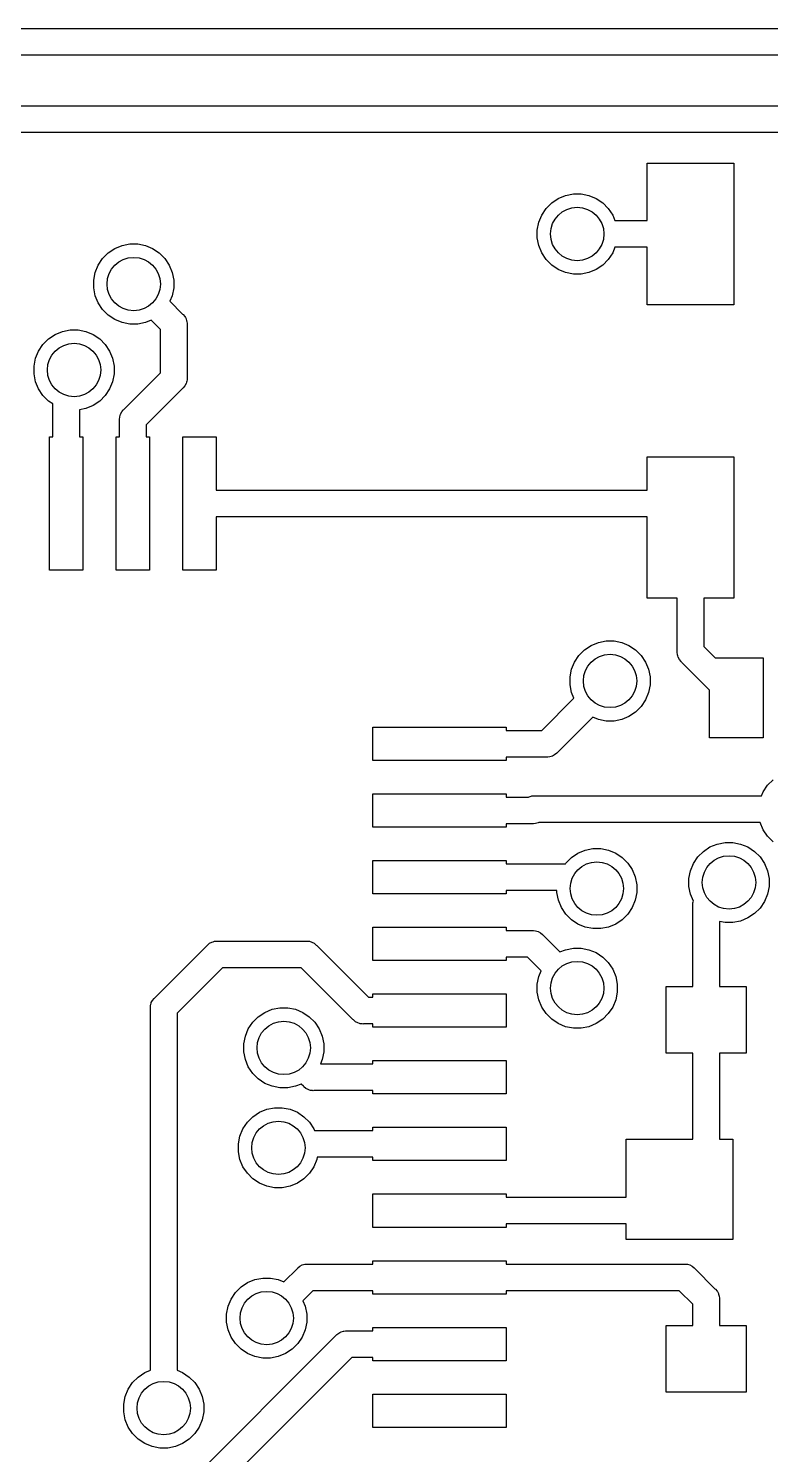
# Model space of a CAD drawing. Extents: x 71 to 174, y -171 to -82.
# Drawn here: x 135.21 to 140.77, y -106.65 to -95.97 of the extents above; entities that cross this region are included whole.
import ezdxf

# ---------------------------------------------------------------- set-up
doc = ezdxf.new("R2010")
doc.units = 0
doc.header["$MEASUREMENT"] = 0
doc.layers.add('BLACK', color=7, linetype='CONTINUOUS')

msp = doc.modelspace()

# ---------------------------------------------------------------- linework, layer by layer
at = {"layer": 'BLACK', "linetype": 'CONTINUOUS'}
for p, q in [((135.05, -95.9657), (144.807, -95.9657)), ((144.771, -96.1657), (135.086, -96.1657)), ((134.979, -96.5457), (144.117, -96.5457)), ((144.081, -96.7457), (135.015, -96.7457)), ((139.848, -97.4057), (139.848, -96.9757)), ((139.848, -96.9757), (140.498, -96.9757)), ((140.498, -96.9757), (140.498, -98.0357)), ((139.132, -97.2727), (139.181, -97.2398)), ((139.181, -97.2398), (139.236, -97.2172)), ((139.236, -97.2172), (139.294, -97.2057)), ((139.294, -97.2057), (139.353, -97.2057)), ((139.353, -97.2057), (139.411, -97.2172)), ((139.411, -97.2172), (139.465, -97.2398)), ((139.465, -97.2398), (139.514, -97.2727)), ((139.035, -97.4182), (139.057, -97.3636)), ((139.057, -97.3636), (139.09, -97.3144)), ((139.09, -97.3144), (139.132, -97.2727)), ((139.514, -97.2727), (139.556, -97.3144)), ((139.556, -97.3144), (139.589, -97.3636)), ((139.589, -97.3636), (139.606, -97.4057)), ((139.023, -97.4761), (139.035, -97.4182)), ((139.606, -97.4057), (139.848, -97.4057)), ((139.023, -97.5352), (139.023, -97.4761)), ((139.035, -97.5932), (139.023, -97.5352)), ((135.765, -97.6894), (135.807, -97.6477)), ((135.807, -97.6477), (135.856, -97.6148)), ((135.856, -97.6148), (135.911, -97.5922)), ((135.911, -97.5922), (135.969, -97.5807)), ((135.969, -97.5807), (136.028, -97.5807)), ((136.028, -97.5807), (136.086, -97.5922)), ((136.086, -97.5922), (136.14, -97.6148)), ((136.14, -97.6148), (136.189, -97.6477)), ((136.189, -97.6477), (136.231, -97.6894)), ((139.057, -97.6478), (139.035, -97.5932)), ((139.09, -97.6969), (139.057, -97.6478)), ((139.589, -97.6478), (139.556, -97.6969)), ((139.606, -97.6057), (139.589, -97.6478)), ((139.848, -97.6057), (139.606, -97.6057)), ((139.848, -98.0357), (139.848, -97.6057)), ((135.698, -97.8511), (135.71, -97.7932)), ((135.71, -97.7932), (135.732, -97.7386)), ((135.732, -97.7386), (135.765, -97.6894)), ((136.231, -97.6894), (136.264, -97.7386)), ((136.264, -97.7386), (136.287, -97.7932)), ((136.287, -97.7932), (136.298, -97.8511)), ((139.132, -97.7387), (139.09, -97.6969)), ((139.181, -97.7715), (139.132, -97.7387)), ((139.236, -97.7942), (139.181, -97.7715)), ((139.465, -97.7715), (139.411, -97.7942)), ((139.514, -97.7387), (139.465, -97.7715)), ((139.556, -97.6969), (139.514, -97.7387)), ((135.698, -97.9102), (135.698, -97.8511)), ((136.298, -97.8511), (136.298, -97.9102)), ((139.294, -97.8057), (139.236, -97.7942)), ((139.353, -97.8057), (139.294, -97.8057)), ((139.411, -97.7942), (139.353, -97.8057)), ((135.71, -97.9682), (135.698, -97.9102)), ((135.732, -98.0228), (135.71, -97.9682)), ((136.287, -97.9682), (136.269, -98.0103)), ((136.298, -97.9102), (136.287, -97.9682)), ((135.765, -98.0719), (135.732, -98.0228)), ((135.807, -98.1137), (135.765, -98.0719)), ((135.856, -98.1465), (135.807, -98.1137)), ((136.269, -98.0103), (136.365, -98.1065)), ((136.365, -98.1065), (136.369, -98.1096)), ((136.369, -98.1096), (136.382, -98.1249)), ((140.498, -98.0357), (139.848, -98.0357)), ((135.911, -98.1692), (135.856, -98.1465)), ((135.969, -98.1807), (135.911, -98.1692)), ((136.028, -98.1807), (135.969, -98.1807)), ((136.086, -98.1692), (136.028, -98.1807)), ((136.128, -98.1517), (136.086, -98.1692)), ((136.198, -98.2221), (136.128, -98.1517)), ((136.382, -98.1249), (136.386, -98.1321)), ((136.386, -98.1321), (136.391, -98.1422)), ((136.391, -98.1422), (136.395, -98.1571)), ((136.395, -98.1571), (136.397, -98.1611)), ((136.397, -98.1611), (136.398, -98.1758)), ((136.398, -98.1758), (136.398, -98.1758)), ((136.398, -98.1758), (136.399, -98.1807)), ((136.399, -98.1807), (136.398, -98.1856)), ((136.398, -98.1856), (136.398, -98.584)), ((135.318, -98.3338), (135.36, -98.2921)), ((135.36, -98.2921), (135.409, -98.2592)), ((135.409, -98.2592), (135.464, -98.2366)), ((135.464, -98.2366), (135.522, -98.2251)), ((135.522, -98.2251), (135.581, -98.2251)), ((135.581, -98.2251), (135.639, -98.2366)), ((135.639, -98.2366), (135.693, -98.2592)), ((135.693, -98.2592), (135.743, -98.2921)), ((135.743, -98.2921), (135.784, -98.3338)), ((136.198, -98.5475), (136.198, -98.2221)), ((135.263, -98.4376), (135.285, -98.383)), ((135.285, -98.383), (135.318, -98.3338)), ((135.784, -98.3338), (135.817, -98.383)), ((135.817, -98.383), (135.84, -98.4376)), ((135.251, -98.4955), (135.263, -98.4376)), ((135.251, -98.5546), (135.251, -98.4955)), ((135.84, -98.4376), (135.851, -98.4955)), ((135.851, -98.4955), (135.851, -98.5546)), ((135.263, -98.6126), (135.251, -98.5546)), ((135.285, -98.6672), (135.263, -98.6126)), ((135.84, -98.6126), (135.817, -98.6672)), ((135.851, -98.5546), (135.84, -98.6126)), ((135.924, -98.8216), (136.198, -98.5475)), ((136.382, -98.6447), (136.369, -98.66)), ((136.391, -98.6274), (136.382, -98.6447)), ((136.394, -98.6174), (136.391, -98.6274)), ((136.397, -98.6085), (136.394, -98.6174)), ((136.398, -98.5991), (136.397, -98.6085)), ((136.398, -98.584), (136.399, -98.5889)), ((136.399, -98.5889), (136.398, -98.5938)), ((136.398, -98.5938), (136.398, -98.5938)), ((136.398, -98.5938), (136.398, -98.5991)), ((135.318, -98.7163), (135.285, -98.6672)), ((135.36, -98.7581), (135.318, -98.7163)), ((135.784, -98.7163), (135.743, -98.7581)), ((135.817, -98.6672), (135.784, -98.7163)), ((136.365, -98.6631), (136.091, -98.9372)), ((136.369, -98.66), (136.365, -98.6631)), ((135.391, -98.779), (135.36, -98.7581)), ((135.391, -99.0263), (135.391, -98.779)), ((135.639, -98.8136), (135.591, -98.823)), ((135.591, -98.823), (135.591, -99.0263)), ((135.693, -98.7909), (135.639, -98.8136)), ((135.743, -98.7581), (135.693, -98.7909)), ((135.893, -98.8761), (135.898, -98.8573)), ((135.898, -98.8573), (135.908, -98.8399)), ((135.908, -98.8399), (135.917, -98.8285)), ((135.917, -98.8285), (135.92, -98.8247)), ((135.92, -98.8247), (135.924, -98.8216)), ((135.891, -98.8957), (135.893, -98.8761)), ((135.891, -98.9006), (135.891, -98.8957)), ((135.891, -99.0263), (135.891, -98.9006)), ((136.091, -98.9372), (136.091, -99.0263)), ((135.366, -100.026), (135.366, -99.0263)), ((135.366, -99.0263), (135.391, -99.0263)), ((135.591, -99.0263), (135.616, -99.0263)), ((135.616, -99.0263), (135.616, -100.026)), ((135.866, -100.026), (135.866, -99.0263)), ((135.866, -99.0263), (135.891, -99.0263)), ((136.091, -99.0263), (136.116, -99.0263)), ((136.116, -99.0263), (136.116, -100.026)), ((136.366, -100.026), (136.366, -99.0263)), ((136.366, -99.0263), (136.616, -99.0263)), ((136.616, -99.0263), (136.616, -99.4263)), ((139.848, -99.4263), (139.848, -99.1757)), ((139.848, -99.1757), (140.498, -99.1757)), ((140.498, -99.1757), (140.498, -100.236)), ((136.616, -99.4263), (139.848, -99.4263)), ((139.848, -99.6263), (136.616, -99.6263)), ((136.616, -99.6263), (136.616, -100.026)), ((139.848, -100.236), (139.848, -99.6263)), ((135.616, -100.026), (135.366, -100.026)), ((136.116, -100.026), (135.866, -100.026)), ((136.616, -100.026), (136.366, -100.026)), ((140.073, -100.236), (139.848, -100.236)), ((140.073, -100.635), (140.073, -100.236)), ((140.498, -100.236), (140.273, -100.236)), ((140.273, -100.236), (140.273, -100.598)), ((139.427, -100.59), (139.482, -100.567)), ((139.482, -100.567), (139.54, -100.556)), ((139.54, -100.556), (139.599, -100.556)), ((139.599, -100.556), (139.657, -100.567)), ((139.657, -100.567), (139.711, -100.59)), ((139.303, -100.714), (139.336, -100.664)), ((139.336, -100.664), (139.378, -100.623)), ((139.378, -100.623), (139.427, -100.59)), ((139.711, -100.59), (139.76, -100.623)), ((139.76, -100.623), (139.802, -100.664)), ((139.802, -100.664), (139.835, -100.714)), ((140.073, -100.64), (140.073, -100.635)), ((140.075, -100.659), (140.073, -100.64)), ((140.077, -100.667), (140.075, -100.659)), ((140.08, -100.678), (140.077, -100.667)), ((140.09, -100.696), (140.08, -100.678)), ((140.273, -100.598), (140.358, -100.683)), ((139.269, -100.826), (139.281, -100.768)), ((139.281, -100.768), (139.303, -100.714)), ((139.835, -100.714), (139.858, -100.768)), ((139.858, -100.768), (139.869, -100.826)), ((140.102, -100.711), (140.09, -100.696)), ((140.106, -100.714), (140.102, -100.711)), ((140.316, -100.924), (140.106, -100.714)), ((140.358, -100.683), (140.716, -100.683)), ((140.716, -100.683), (140.716, -101.283)), ((139.269, -100.885), (139.269, -100.826)), ((139.281, -100.943), (139.269, -100.885)), ((139.869, -100.885), (139.858, -100.943)), ((139.869, -100.826), (139.869, -100.885)), ((139.057, -101.226), (139.298, -100.985)), ((139.298, -100.985), (139.281, -100.943)), ((139.835, -100.998), (139.802, -101.047)), ((139.858, -100.943), (139.835, -100.998)), ((140.316, -101.283), (140.316, -100.924)), ((139.76, -101.089), (139.711, -101.122)), ((139.802, -101.047), (139.76, -101.089)), ((137.791, -101.451), (137.791, -101.201)), ((137.791, -101.201), (138.791, -101.201)), ((138.791, -101.201), (138.791, -101.226)), ((139.439, -101.127), (139.173, -101.394)), ((139.482, -101.144), (139.439, -101.127)), ((139.54, -101.156), (139.482, -101.144)), ((139.599, -101.156), (139.54, -101.156)), ((139.657, -101.144), (139.599, -101.156)), ((139.711, -101.122), (139.657, -101.144)), ((138.791, -101.226), (139.057, -101.226)), ((140.716, -101.283), (140.316, -101.283)), ((139.094, -101.426), (138.791, -101.426)), ((138.791, -101.426), (138.791, -101.451)), ((139.098, -101.427), (139.094, -101.426)), ((139.103, -101.426), (139.098, -101.427)), ((139.118, -101.425), (139.103, -101.426)), ((139.103, -101.426), (139.103, -101.426)), ((139.137, -101.419), (139.118, -101.425)), ((139.154, -101.41), (139.137, -101.419)), ((139.17, -101.397), (139.154, -101.41)), ((139.173, -101.394), (139.17, -101.397)), ((138.791, -101.451), (137.791, -101.451)), ((140.718, -101.687), (140.75, -101.637)), ((140.75, -101.637), (140.792, -101.596)), ((137.791, -101.951), (137.791, -101.701)), ((137.791, -101.701), (138.791, -101.701)), ((138.791, -101.701), (138.791, -101.726)), ((138.791, -101.726), (138.958, -101.726)), ((138.958, -101.726), (138.963, -101.724)), ((138.963, -101.724), (138.977, -101.719)), ((138.977, -101.719), (138.982, -101.718)), ((138.982, -101.718), (138.984, -101.718)), ((138.984, -101.718), (138.996, -101.716)), ((138.996, -101.716), (138.996, -101.716)), ((138.996, -101.716), (139.001, -101.716)), ((139.001, -101.716), (139.006, -101.716)), ((139.006, -101.716), (140.705, -101.716)), ((140.705, -101.716), (140.718, -101.687)), ((138.791, -101.951), (137.791, -101.951)), ((138.986, -101.926), (138.791, -101.926)), ((138.791, -101.926), (138.791, -101.951)), ((138.991, -101.927), (138.986, -101.926)), ((138.996, -101.926), (138.991, -101.927)), ((139.011, -101.925), (138.996, -101.926)), ((138.996, -101.926), (138.996, -101.926)), ((139.03, -101.919), (139.011, -101.925)), ((139.035, -101.916), (139.03, -101.919)), ((140.695, -101.916), (139.035, -101.916)), ((140.718, -101.971), (140.695, -101.916)), ((140.373, -102.078), (140.431, -102.066)), ((140.431, -102.066), (140.49, -102.066)), ((140.49, -102.066), (140.548, -102.078)), ((140.75, -102.02), (140.718, -101.971)), ((140.792, -102.062), (140.75, -102.02)), ((139.279, -102.179), (139.328, -102.147)), ((139.328, -102.147), (139.383, -102.124)), ((139.383, -102.124), (139.44, -102.112)), ((139.44, -102.112), (139.5, -102.112)), ((139.5, -102.112), (139.558, -102.124)), ((139.558, -102.124), (139.612, -102.147)), ((139.612, -102.147), (139.661, -102.179)), ((140.195, -102.224), (140.228, -102.175)), ((140.228, -102.175), (140.269, -102.133)), ((140.269, -102.133), (140.318, -102.1)), ((140.318, -102.1), (140.373, -102.078)), ((140.548, -102.078), (140.603, -102.1)), ((140.603, -102.1), (140.652, -102.133)), ((140.652, -102.133), (140.694, -102.175)), ((140.694, -102.175), (140.726, -102.224)), ((137.791, -102.451), (137.791, -102.201)), ((137.791, -102.201), (138.791, -102.201)), ((138.791, -102.201), (138.791, -102.226)), ((138.791, -102.226), (139.234, -102.226)), ((139.234, -102.226), (139.237, -102.221)), ((139.237, -102.221), (139.279, -102.179)), ((139.661, -102.179), (139.703, -102.221)), ((139.703, -102.221), (139.736, -102.27)), ((139.736, -102.27), (139.758, -102.325)), ((140.161, -102.337), (140.172, -102.279)), ((140.172, -102.279), (140.195, -102.224)), ((140.726, -102.224), (140.749, -102.279)), ((140.749, -102.279), (140.761, -102.337)), ((139.758, -102.325), (139.77, -102.383)), ((139.77, -102.383), (139.77, -102.442)), ((140.161, -102.396), (140.161, -102.337)), ((140.761, -102.337), (140.761, -102.396)), ((138.791, -102.451), (137.791, -102.451)), ((139.17, -102.426), (138.791, -102.426)), ((138.791, -102.426), (138.791, -102.451)), ((139.17, -102.442), (139.17, -102.426)), ((139.182, -102.5), (139.17, -102.442)), ((139.77, -102.442), (139.758, -102.5)), ((140.172, -102.454), (140.161, -102.396)), ((140.194, -102.507), (140.172, -102.454)), ((140.749, -102.454), (140.726, -102.508)), ((140.761, -102.396), (140.749, -102.454)), ((139.204, -102.555), (139.182, -102.5)), ((139.237, -102.604), (139.204, -102.555)), ((139.736, -102.555), (139.703, -102.604)), ((139.758, -102.5), (139.736, -102.555)), ((140.189, -102.538), (140.191, -102.518)), ((140.189, -102.543), (140.189, -102.538)), ((140.189, -103.146), (140.189, -102.543)), ((140.191, -102.518), (140.194, -102.507)), ((140.652, -102.599), (140.603, -102.632)), ((140.694, -102.558), (140.652, -102.599)), ((140.726, -102.508), (140.694, -102.558)), ((137.791, -102.951), (137.791, -102.701)), ((137.791, -102.701), (138.791, -102.701)), ((138.791, -102.701), (138.791, -102.726)), ((139.279, -102.645), (139.237, -102.604)), ((139.328, -102.678), (139.279, -102.645)), ((139.383, -102.701), (139.328, -102.678)), ((139.44, -102.712), (139.383, -102.701)), ((139.558, -102.701), (139.5, -102.712)), ((139.612, -102.678), (139.558, -102.701)), ((139.661, -102.645), (139.612, -102.678)), ((139.703, -102.604), (139.661, -102.645)), ((140.431, -102.666), (140.389, -102.658)), ((140.389, -102.658), (140.389, -103.146)), ((140.49, -102.666), (140.431, -102.666)), ((140.548, -102.655), (140.49, -102.666)), ((140.603, -102.632), (140.548, -102.655)), ((136.567, -102.822), (136.585, -102.813)), ((136.585, -102.813), (136.595, -102.81)), ((136.595, -102.81), (136.603, -102.807)), ((136.603, -102.807), (136.607, -102.807)), ((136.607, -102.807), (136.618, -102.806)), ((136.618, -102.806), (136.623, -102.805)), ((136.618, -102.806), (136.618, -102.806)), ((136.623, -102.805), (136.628, -102.806)), ((136.628, -102.806), (137.291, -102.806)), ((137.291, -102.806), (137.296, -102.805)), ((137.296, -102.805), (137.301, -102.806)), ((137.301, -102.806), (137.301, -102.806)), ((137.301, -102.806), (137.315, -102.807)), ((137.315, -102.807), (137.334, -102.813)), ((137.334, -102.813), (137.351, -102.822)), ((138.791, -102.726), (138.986, -102.726)), ((138.986, -102.726), (138.991, -102.726)), ((138.991, -102.726), (138.996, -102.726)), ((138.996, -102.726), (138.996, -102.726)), ((138.996, -102.726), (139.011, -102.728)), ((139.011, -102.728), (139.03, -102.733)), ((139.03, -102.733), (139.047, -102.743)), ((139.047, -102.743), (139.062, -102.755)), ((139.062, -102.755), (139.065, -102.759)), ((139.065, -102.759), (139.193, -102.887)), ((139.5, -102.712), (139.44, -102.712)), ((136.156, -103.232), (136.549, -102.838)), ((136.549, -102.838), (136.552, -102.835)), ((136.552, -102.835), (136.556, -102.832)), ((136.556, -102.832), (136.559, -102.829)), ((136.556, -102.832), (136.556, -102.832)), ((136.559, -102.829), (136.567, -102.822)), ((137.351, -102.822), (137.367, -102.835)), ((137.367, -102.835), (137.37, -102.838)), ((137.37, -102.838), (137.758, -103.226)), ((139.193, -102.887), (139.236, -102.87)), ((139.236, -102.87), (139.294, -102.858)), ((139.294, -102.858), (139.353, -102.858)), ((139.353, -102.858), (139.411, -102.87)), ((139.411, -102.87), (139.465, -102.892)), ((139.465, -102.892), (139.514, -102.925)), ((136.665, -103.006), (136.323, -103.347)), ((137.254, -103.006), (136.665, -103.006)), ((137.642, -103.394), (137.254, -103.006)), ((138.791, -102.951), (137.791, -102.951)), ((138.95, -102.926), (138.791, -102.926)), ((138.791, -102.926), (138.791, -102.951)), ((139.052, -103.029), (138.95, -102.926)), ((139.035, -103.071), (139.052, -103.029)), ((139.514, -102.925), (139.556, -102.967)), ((139.556, -102.967), (139.589, -103.016)), ((139.589, -103.016), (139.612, -103.071)), ((139.023, -103.129), (139.035, -103.071)), ((139.023, -103.188), (139.023, -103.129)), ((139.612, -103.071), (139.623, -103.129)), ((139.623, -103.129), (139.623, -103.188)), ((136.14, -103.25), (136.152, -103.235)), ((136.152, -103.235), (136.156, -103.232)), ((137.758, -103.226), (137.791, -103.226)), ((137.791, -103.226), (137.791, -103.201)), ((137.791, -103.201), (138.791, -103.201)), ((138.791, -103.201), (138.791, -103.451)), ((139.035, -103.246), (139.023, -103.188)), ((139.623, -103.188), (139.612, -103.246)), ((139.989, -103.646), (139.989, -103.146)), ((139.989, -103.146), (140.189, -103.146)), ((140.389, -103.146), (140.589, -103.146)), ((140.589, -103.146), (140.589, -103.646)), ((136.123, -103.301), (136.125, -103.286)), ((136.123, -103.306), (136.123, -103.301)), ((136.123, -103.301), (136.123, -103.301)), ((136.123, -103.311), (136.123, -103.306)), ((136.123, -106.022), (136.123, -103.311)), ((136.125, -103.286), (136.126, -103.281)), ((136.126, -103.281), (136.129, -103.27)), ((136.129, -103.27), (136.13, -103.267)), ((136.13, -103.267), (136.14, -103.25)), ((136.323, -103.347), (136.323, -106.022)), ((136.932, -103.373), (136.981, -103.34)), ((136.981, -103.34), (137.036, -103.317)), ((137.036, -103.317), (137.094, -103.306)), ((137.094, -103.306), (137.153, -103.306)), ((137.153, -103.306), (137.211, -103.317)), ((137.211, -103.317), (137.265, -103.34)), ((137.265, -103.34), (137.314, -103.373)), ((139.057, -103.3), (139.035, -103.246)), ((139.09, -103.349), (139.057, -103.3)), ((139.132, -103.391), (139.09, -103.349)), ((139.556, -103.349), (139.514, -103.391)), ((139.589, -103.3), (139.556, -103.349)), ((139.612, -103.246), (139.589, -103.3)), ((136.857, -103.464), (136.89, -103.414)), ((136.89, -103.414), (136.932, -103.373)), ((137.314, -103.373), (137.356, -103.414)), ((137.356, -103.414), (137.389, -103.464)), ((137.645, -103.397), (137.642, -103.394)), ((137.66, -103.41), (137.645, -103.397)), ((137.678, -103.419), (137.66, -103.41)), ((137.69, -103.423), (137.678, -103.419)), ((137.697, -103.425), (137.69, -103.423)), ((137.699, -103.425), (137.697, -103.425)), ((137.711, -103.426), (137.699, -103.425)), ((137.716, -103.427), (137.711, -103.426)), ((137.711, -103.426), (137.711, -103.426)), ((137.721, -103.426), (137.716, -103.427)), ((137.791, -103.426), (137.721, -103.426)), ((137.791, -103.451), (137.791, -103.426)), ((138.791, -103.451), (137.791, -103.451)), ((139.181, -103.424), (139.132, -103.391)), ((139.236, -103.447), (139.181, -103.424)), ((139.294, -103.458), (139.236, -103.447)), ((139.411, -103.447), (139.353, -103.458)), ((139.465, -103.424), (139.411, -103.447)), ((139.514, -103.391), (139.465, -103.424)), ((136.823, -103.576), (136.835, -103.518)), ((136.835, -103.518), (136.857, -103.464)), ((137.389, -103.464), (137.412, -103.518)), ((137.412, -103.518), (137.423, -103.576)), ((139.353, -103.458), (139.294, -103.458)), ((136.823, -103.635), (136.823, -103.576)), ((136.835, -103.693), (136.823, -103.635)), ((137.423, -103.635), (137.412, -103.693)), ((137.423, -103.576), (137.423, -103.635)), ((140.189, -103.646), (139.989, -103.646)), ((140.189, -104.291), (140.189, -103.646)), ((140.589, -103.646), (140.389, -103.646)), ((140.389, -103.646), (140.389, -104.291)), ((136.857, -103.748), (136.835, -103.693)), ((136.89, -103.797), (136.857, -103.748)), ((137.412, -103.693), (137.398, -103.726)), ((137.398, -103.726), (137.791, -103.726)), ((137.791, -103.726), (137.791, -103.701)), ((137.791, -103.701), (138.791, -103.701)), ((138.791, -103.701), (138.791, -103.951)), ((136.932, -103.839), (136.89, -103.797)), ((136.981, -103.872), (136.932, -103.839)), ((137.036, -103.894), (136.981, -103.872)), ((137.253, -103.877), (137.211, -103.894)), ((137.27, -103.894), (137.253, -103.877)), ((137.094, -103.906), (137.036, -103.894)), ((137.153, -103.906), (137.094, -103.906)), ((137.211, -103.894), (137.153, -103.906)), ((137.273, -103.897), (137.27, -103.894)), ((137.288, -103.91), (137.273, -103.897)), ((137.305, -103.919), (137.288, -103.91)), ((137.315, -103.922), (137.305, -103.919)), ((137.324, -103.925), (137.315, -103.922)), ((137.328, -103.925), (137.324, -103.925)), ((137.339, -103.926), (137.328, -103.925)), ((137.344, -103.927), (137.339, -103.926)), ((137.339, -103.926), (137.339, -103.926)), ((137.349, -103.926), (137.344, -103.927)), ((137.791, -103.926), (137.349, -103.926)), ((137.791, -103.951), (137.791, -103.926)), ((138.791, -103.951), (137.791, -103.951)), ((136.891, -104.122), (136.94, -104.089)), ((136.94, -104.089), (136.995, -104.066)), ((136.995, -104.066), (137.053, -104.055)), ((137.053, -104.055), (137.112, -104.055)), ((137.112, -104.055), (137.17, -104.066)), ((137.17, -104.066), (137.225, -104.089)), ((137.225, -104.089), (137.274, -104.122)), ((136.817, -104.212), (136.85, -104.163)), ((136.85, -104.163), (136.891, -104.122)), ((137.274, -104.122), (137.316, -104.163)), ((137.316, -104.163), (137.348, -104.212)), ((137.791, -104.226), (137.791, -104.201)), ((137.791, -104.201), (138.791, -104.201)), ((138.791, -104.201), (138.791, -104.451)), ((136.783, -104.325), (136.794, -104.267)), ((136.794, -104.267), (136.817, -104.212)), ((137.348, -104.212), (137.354, -104.226)), ((137.354, -104.226), (137.791, -104.226)), ((139.689, -104.726), (139.689, -104.291)), ((139.689, -104.291), (140.189, -104.291)), ((140.389, -104.291), (140.489, -104.291)), ((140.489, -104.291), (140.489, -105.041)), ((136.783, -104.384), (136.783, -104.325)), ((136.794, -104.442), (136.783, -104.384)), ((136.817, -104.497), (136.794, -104.442)), ((136.85, -104.546), (136.817, -104.497)), ((137.348, -104.497), (137.316, -104.546)), ((137.371, -104.442), (137.348, -104.497)), ((137.374, -104.426), (137.371, -104.442)), ((137.791, -104.426), (137.374, -104.426)), ((137.791, -104.451), (137.791, -104.426)), ((138.791, -104.451), (137.791, -104.451)), ((136.891, -104.588), (136.85, -104.546)), ((136.94, -104.62), (136.891, -104.588)), ((136.995, -104.643), (136.94, -104.62)), ((137.225, -104.62), (137.17, -104.643)), ((137.274, -104.588), (137.225, -104.62)), ((137.316, -104.546), (137.274, -104.588)), ((137.053, -104.655), (136.995, -104.643)), ((137.112, -104.655), (137.053, -104.655)), ((137.17, -104.643), (137.112, -104.655)), ((137.791, -104.951), (137.791, -104.701)), ((137.791, -104.701), (138.791, -104.701)), ((138.791, -104.701), (138.791, -104.726)), ((138.791, -104.726), (139.689, -104.726)), ((138.791, -104.951), (137.791, -104.951)), ((139.689, -104.926), (138.791, -104.926)), ((138.791, -104.926), (138.791, -104.951)), ((139.689, -105.041), (139.689, -104.926)), ((140.489, -105.041), (139.689, -105.041)), ((137.124, -105.36), (137.225, -105.259)), ((137.225, -105.259), (137.228, -105.255)), ((137.228, -105.255), (137.243, -105.243)), ((137.243, -105.243), (137.261, -105.233)), ((137.261, -105.233), (137.28, -105.228)), ((137.28, -105.228), (137.294, -105.226)), ((137.294, -105.226), (137.294, -105.226)), ((137.294, -105.226), (137.299, -105.226)), ((137.299, -105.226), (137.304, -105.226)), ((137.304, -105.226), (137.791, -105.226)), ((137.791, -105.226), (137.791, -105.201)), ((137.791, -105.201), (138.791, -105.201)), ((138.791, -105.201), (138.791, -105.226)), ((138.791, -105.226), (140.125, -105.226)), ((140.125, -105.226), (140.13, -105.226)), ((140.13, -105.226), (140.135, -105.226)), ((140.135, -105.226), (140.135, -105.226)), ((140.135, -105.226), (140.149, -105.228)), ((140.149, -105.228), (140.168, -105.233)), ((140.168, -105.233), (140.186, -105.243)), ((140.186, -105.243), (140.201, -105.255)), ((140.201, -105.255), (140.204, -105.259)), ((140.204, -105.259), (140.356, -105.412)), ((136.803, -105.398), (136.852, -105.365)), ((136.852, -105.365), (136.907, -105.343)), ((136.907, -105.343), (136.965, -105.331)), ((136.965, -105.331), (137.024, -105.331)), ((137.024, -105.331), (137.082, -105.343)), ((137.082, -105.343), (137.124, -105.36)), ((136.729, -105.489), (136.762, -105.44)), ((136.762, -105.44), (136.803, -105.398)), ((137.341, -105.426), (137.266, -105.501)), ((137.791, -105.426), (137.341, -105.426)), ((137.791, -105.451), (137.791, -105.426)), ((138.791, -105.451), (137.791, -105.451)), ((140.088, -105.426), (138.791, -105.426)), ((138.791, -105.426), (138.791, -105.451)), ((140.189, -105.527), (140.088, -105.426)), ((140.356, -105.412), (140.36, -105.415)), ((140.36, -105.415), (140.373, -105.43)), ((140.373, -105.43), (140.374, -105.432)), ((140.374, -105.432), (140.382, -105.447)), ((140.382, -105.447), (140.383, -105.451)), ((140.383, -105.451), (140.388, -105.466)), ((140.388, -105.466), (140.389, -105.481)), ((140.389, -105.481), (140.389, -105.481)), ((140.389, -105.481), (140.39, -105.486)), ((140.39, -105.486), (140.389, -105.491)), ((136.695, -105.601), (136.706, -105.543)), ((136.706, -105.543), (136.729, -105.489)), ((137.266, -105.501), (137.283, -105.543)), ((137.283, -105.543), (137.295, -105.601)), ((140.189, -105.686), (140.189, -105.527)), ((140.389, -105.491), (140.389, -105.686)), ((136.695, -105.661), (136.695, -105.601)), ((136.706, -105.719), (136.695, -105.661)), ((137.295, -105.661), (137.283, -105.719)), ((137.295, -105.601), (137.295, -105.661)), ((137.791, -105.726), (137.791, -105.701)), ((137.791, -105.701), (138.791, -105.701)), ((138.791, -105.701), (138.791, -105.951)), ((139.989, -106.186), (139.989, -105.686)), ((139.989, -105.686), (140.189, -105.686)), ((140.389, -105.686), (140.589, -105.686)), ((140.589, -105.686), (140.589, -106.186)), ((135.6, -107.676), (137.517, -105.759)), ((136.729, -105.773), (136.706, -105.719)), ((136.762, -105.822), (136.729, -105.773)), ((137.26, -105.773), (137.228, -105.822)), ((137.283, -105.719), (137.26, -105.773)), ((137.517, -105.759), (137.52, -105.755)), ((137.52, -105.755), (137.535, -105.743)), ((137.535, -105.743), (137.544, -105.738)), ((137.544, -105.738), (137.553, -105.733)), ((137.553, -105.733), (137.572, -105.728)), ((137.572, -105.728), (137.573, -105.728)), ((137.573, -105.728), (137.586, -105.726)), ((137.586, -105.726), (137.586, -105.726)), ((137.586, -105.726), (137.591, -105.726)), ((137.591, -105.726), (137.596, -105.726)), ((137.596, -105.726), (137.791, -105.726)), ((136.803, -105.864), (136.762, -105.822)), ((136.852, -105.897), (136.803, -105.864)), ((136.907, -105.919), (136.852, -105.897)), ((137.137, -105.897), (137.082, -105.919)), ((137.186, -105.864), (137.137, -105.897)), ((137.228, -105.822), (137.186, -105.864)), ((137.633, -105.926), (135.715, -107.844)), ((136.081, -106.04), (136.123, -106.022)), ((136.323, -106.022), (136.365, -106.04)), ((136.965, -105.931), (136.907, -105.919)), ((137.024, -105.931), (136.965, -105.931)), ((137.082, -105.919), (137.024, -105.931)), ((137.791, -105.926), (137.633, -105.926)), ((137.791, -105.951), (137.791, -105.926)), ((138.791, -105.951), (137.791, -105.951)), ((135.957, -106.164), (135.99, -106.114)), ((135.99, -106.114), (136.032, -106.073)), ((136.032, -106.073), (136.081, -106.04)), ((136.365, -106.04), (136.414, -106.073)), ((136.414, -106.073), (136.456, -106.114)), ((136.456, -106.114), (136.489, -106.164)), ((135.923, -106.276), (135.935, -106.218)), ((135.935, -106.218), (135.957, -106.164)), ((136.489, -106.164), (136.512, -106.218)), ((136.512, -106.218), (136.523, -106.276)), ((137.791, -106.451), (137.791, -106.201)), ((137.791, -106.201), (138.791, -106.201)), ((138.791, -106.201), (138.791, -106.451)), ((140.589, -106.186), (139.989, -106.186)), ((135.923, -106.335), (135.923, -106.276)), ((135.935, -106.393), (135.923, -106.335)), ((136.523, -106.335), (136.512, -106.393)), ((136.523, -106.276), (136.523, -106.335)), ((135.957, -106.448), (135.935, -106.393)), ((135.99, -106.497), (135.957, -106.448)), ((136.489, -106.448), (136.456, -106.497)), ((136.512, -106.393), (136.489, -106.448)), ((136.032, -106.539), (135.99, -106.497)), ((136.081, -106.572), (136.032, -106.539)), ((136.414, -106.539), (136.365, -106.572)), ((136.456, -106.497), (136.414, -106.539)), ((138.791, -106.451), (137.791, -106.451)), ((136.136, -106.594), (136.081, -106.572)), ((136.194, -106.606), (136.136, -106.594)), ((136.253, -106.606), (136.194, -106.606)), ((136.311, -106.594), (136.253, -106.606)), ((136.365, -106.572), (136.311, -106.594))]:
    msp.add_line(p, q, dxfattribs=at)
at = {"layer": 'BLACK'}
for centre in [(139.323, -97.5057), (135.998, -97.8807), (135.551, -98.5251), (139.569, -100.856), (140.461, -102.366), (139.47, -102.412), (139.323, -103.158), (137.123, -103.606), (137.083, -104.355), (136.995, -105.631), (136.223, -106.306)]:
    msp.add_circle(centre, 0.2, dxfattribs=at)

doc.saveas('drawing.dxf')
